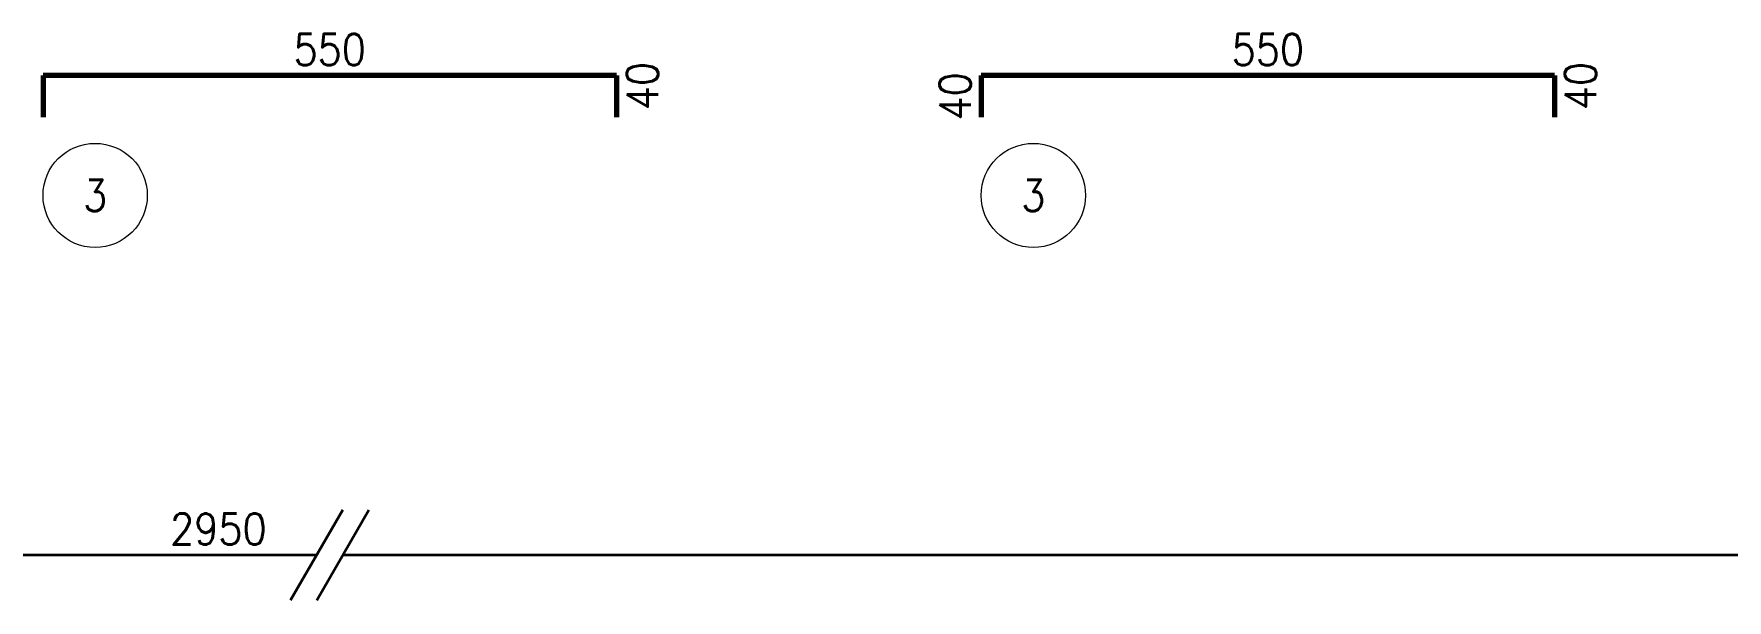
# Model space of a CAD drawing. Header units: millimetres. Extents: x 21380 to 27339, y 19466 to 22366.
# Drawn here: x 24091 to 25715, y 19548 to 20091 of the extents above; entities that cross this region are included whole.
import ezdxf

# ---------------------------------------------------------------- set-up
doc = ezdxf.new("R2010")
doc.units = ezdxf.units.MM
for name, color, linetype, lineweight in [('0.18', 51, 'Continuous', 18), ('0.25', 7, 'Continuous', 25), ('0.35', 6, 'Continuous', 35), ('0.7', 30, 'Continuous', 70)]:
    doc.layers.add(name, color=color, linetype=linetype, lineweight=lineweight)
doc.styles.add('MyTextStyle', font='romans.shx', dxfattribs={"width": 0.9})

msp = doc.modelspace()

# ---------------------------------------------------------------- linework, layer by layer
at = {"layer": '0.18'}
for centre in [(24149.4, 19936.3), (25049.4, 19936.3)]:
    msp.add_circle(centre, 50, dxfattribs=at)
at = {"layer": '0.35'}
for p, q in [((24336.9, 19548), (24386.9, 19634.6)), ((24361.9, 19548), (24411.9, 19634.6)), ((24361.9, 19591.3), (21724.4, 19591.3)), ((27024.4, 19591.3), (24386.9, 19591.3))]:
    msp.add_line(p, q, dxfattribs=at)
at = {"layer": '0.7'}
for p, q in [((24649.4, 20051.3), (24099.4, 20051.3)), ((24099.4, 20051.3), (24099.4, 20011.3)), ((24649.4, 20051.3), (24649.4, 20011.3)), ((25549.4, 20051.3), (24999.4, 20051.3)), ((24999.4, 20051.3), (24999.4, 20011.3)), ((25549.4, 20051.3), (25549.4, 20011.3))]:
    msp.add_line(p, q, dxfattribs=at)

# ---------------------------------------------------------------- texts
at = {"layer": '0.25', "char_height": 30, "style": 'MyTextStyle'}
for s, width, insert, attachment_point in [('550', 128.067, (24374.4, 20061.3), 8), ('550', 128.067, (25274.4, 20061.3), 8), ('3', 50, (24149.4, 19936.3), 5), ('3', 50, (25049.4, 19936.3), 5), ('2950', 128.067, (24267.6, 19601.3), 8)]:
    msp.add_mtext_dynamic_manual_height_columns(s, width=width, gutter_width=500, heights=[0], dxfattribs=dict(at, insert=insert, attachment_point=attachment_point))
at = {"layer": '0.25', "char_height": 30, "rotation": 90, "style": 'MyTextStyle'}
for width, insert, attachment_point in [(35, (24659.4, 20041.3), 2), (128.067, (24989.4, 20031.3), 8), (35, (25559.4, 20041.3), 2)]:
    msp.add_mtext_dynamic_manual_height_columns('40', width=width, gutter_width=500, heights=[0], dxfattribs=dict(at, insert=insert, attachment_point=attachment_point))

doc.saveas('drawing.dxf')
